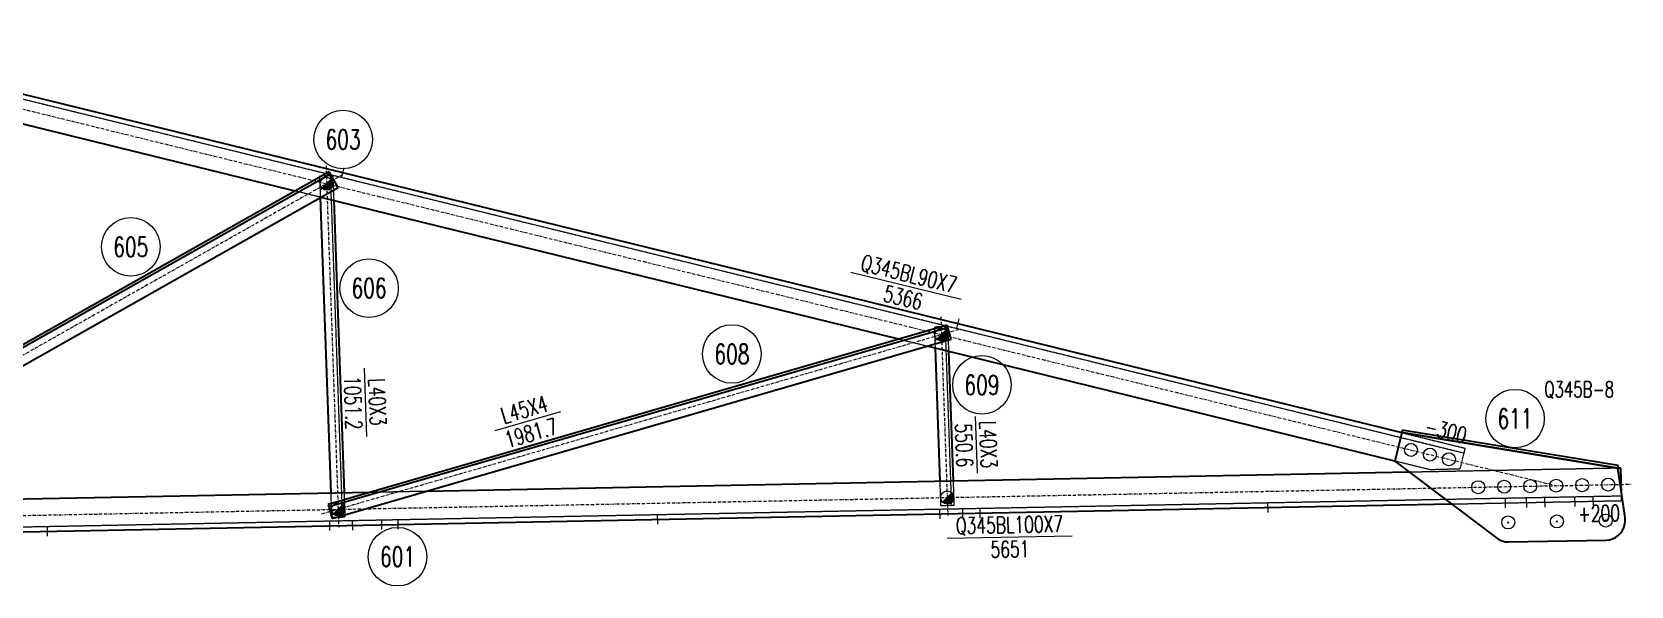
# Model space of a CAD drawing. Extents: x 200306 to 244369, y -126880 to -87343.
# Drawn here: x 232443 to 237361, y -91859 to -90157 of the extents above; entities that cross this region are included whole.
import ezdxf
from ezdxf.enums import TextEntityAlignment as Align

# ---------------------------------------------------------------- set-up
doc = ezdxf.new("R2010")
doc.units = 0
doc.header["$MEASUREMENT"] = 0
doc.linetypes.add('Dash', pattern=[2.75, 2, -0.75])
doc.linetypes.add('DashDot', pattern=[15.6, 9, -3, 0.6, -3])
doc.layers.get('0').update_dxf_attribs({"linetype": 'CONTINUOUS', "lineweight": 25})
doc.styles.get("Standard").update_dxf_attribs({"font": 'simplex.shx', "width": 0.7, "height": 3, "bigfont": 'gbhzfs.shx'})

# ---------------------------------------------------------------- blocks, each defined once
blk = doc.blocks.new('M16X50S')
at = {"color": 3, "linetype": 'Continuous', "lineweight": 13}
blk.add_line((-1, -1), (1, 1), dxfattribs=at)
blk.add_circle((0, 0), 1, dxfattribs=at)
for radius in [0.9, 0.8, 0.7, 0.6, 0.5, 0.4, 0.3, 0.2, 0.1]:
    blk.add_arc((0, 0), radius, 225, 45, dxfattribs=at)
blk = doc.blocks.new('M16X40S')
at = {"color": 3, "linetype": 'Continuous', "lineweight": 13}
blk.add_line((-0.707, -0.707), (0.707, 0.707), dxfattribs=at)
blk.add_circle((0, 0), 1, dxfattribs=at)
for radius in [0.9, 0.8, 0.7, 0.6, 0.5, 0.4, 0.3, 0.2, 0.1]:
    blk.add_arc((0, 0), radius, 225, 45, dxfattribs=at)
blk = doc.blocks.new('M20X45S')
at = {"color": 3, "linetype": 'Continuous', "lineweight": 13}
blk.add_circle((0, 0), 1, dxfattribs=at)
blk = doc.blocks.new('DefaultBolt')
at = {"color": 3, "linetype": 'Continuous', "lineweight": 13}
for p, q in [((-0.1, -0.1), (0.1, 0.1)), ((0.1, -0.1), (-0.1, 0.1))]:
    blk.add_line(p, q, dxfattribs=at)
blk.add_circle((0, 0), 1, dxfattribs=at)

msp = doc.modelspace()

# ---------------------------------------------------------------- linework, layer by layer
at = {"color": 2, "linetype": 'DashDot', "lineweight": 15}
for p, q in [((231458.74238, -90159.46701), (237131.52649, -91551.21697)), ((233347.73385, -90568.42045), (233386.84546, -91678.9059)), ((233397.57331, -90596.35935), (231511.6364, -91660.30938)), ((235238.66188, -91032.33717), (235260.15367, -91642.54443)), ((235293.43354, -91072.02114), (233332.07445, -91639.21919)), ((231511.60139, -91660.30155), (237361.48268, -91546.75339))]:
    msp.add_line(p, q, dxfattribs=at)
at = {"color": 1, "linetype": 'Dash', "lineweight": 20}
for p, q in [((231635.85027, -90172.02865), (236847.3151, -91450.59943)), ((233328.8022, -90599.10583), (233368.77741, -90597.69789)), ((233331.15739, -90665.97624), (233328.8022, -90599.10583)), ((233360.78237, -90597.97948), (233397.78207, -91648.50211)), ((233368.77741, -90597.69789), (233371.50264, -90675.07445)), ((233332.1457, -90665.41869), (233252.71668, -90645.93172)), ((235219.73023, -91063.02255), (235259.70545, -91061.61461)), ((235222.05702, -91129.0859), (235219.73023, -91063.02255)), ((235251.71041, -91061.8962), (235271.09027, -91612.14063)), ((235259.70545, -91061.61461), (235262.43068, -91138.9911)), ((235196.75936, -91122.87943), (235109.12281, -91101.37884)), ((236656.64949, -91388.37706), (236850.88918, -91436.03145)), ((236743.97924, -91502.47138), (236635.20501, -91475.78492)), ((236850.88918, -91436.03145), (236835.16323, -91500.13055)), ((237320.51982, -91497.53908), (236680.39921, -91509.96403)), ((236835.16323, -91500.13055), (236743.97924, -91502.47138)), ((233365.8019, -91649.62846), (233363.15067, -91574.35294)), ((233403.14813, -91573.57657), (233405.77711, -91648.22052)), ((233655.17409, -91568.68467), (233481.53416, -91572.05508)), ((235239.1101, -91613.26699), (235236.45886, -91537.9914)), ((235276.45632, -91537.21504), (235279.08531, -91611.85905)), ((237332.45866, -91597.32618), (237332.03341, -91575.4176)), ((231682.24861, -91691.99582), (237332.16756, -91582.329)), ((235279.08531, -91611.85905), (235239.1101, -91613.26699)), ((236809.34221, -91607.48004), (237332.45866, -91597.32618)), ((233405.77711, -91648.22052), (233365.8019, -91649.62846))]:
    msp.add_line(p, q, dxfattribs=at)
at = {"color": 7, "linetype": 'Continuous', "lineweight": 30}
for p, q in [((233361.61752, -90593.68064), (231676.00165, -91544.61969)), ((235260.44735, -91065.94567), (233356.72654, -91616.47552))]:
    msp.add_line(p, q, dxfattribs=at)
at = {"color": 7, "linetype": 'Continuous', "lineweight": 13}
for p, q in [((234961.6449, -90895.30371), (235301.56437, -90978.6989)), ((233464.70157, -91190.47149), (233472.09324, -91400.34136)), ((234069.10946, -91324.06327), (233867.37548, -91382.40196)), ((235344.499, -91338.35856), (235350.65877, -91513.25011)), ((235258.1441, -91712.60345), (235643.07159, -91705.13187))]:
    msp.add_line(p, q, dxfattribs=at)
at = {"color": 7, "linetype": 'Continuous', "lineweight": 30}
for points in [[(231639.42435, -90157.46067), (236656.64949, -91388.37706)], [(233252.71668, -90645.93172), (231632.54785, -90248.44262)], [(233357.68674, -90586.71294), (231672.07087, -91537.65199)], [(233385.20222, -90635.48688), (233357.68674, -90586.71294)], [(231699.58635, -91586.42593), (233385.20222, -90635.48688)], [(233363.15067, -91574.35294), (233331.15739, -90665.97624)], [(235109.12281, -91101.37884), (233332.1457, -90665.41869)], [(233371.50264, -90675.07445), (233403.14813, -91573.57657)], [(235258.22492, -91058.26056), (233354.50412, -91608.79042)], [(235270.72607, -91101.48927), (235258.22492, -91058.26056)], [(233367.00526, -91652.01913), (235270.72607, -91101.48927)], [(236635.20501, -91475.78492), (235196.75936, -91122.87943)], [(235236.45886, -91537.9914), (235222.05702, -91129.0859)], [(235262.43068, -91138.9911), (235276.45632, -91537.21504)], [(236656.64949, -91388.37706), (236635.20501, -91475.78492)], [(236657.94752, -91380.48307), (236656.64949, -91388.37706)], [(237320.51982, -91497.53908), (236656.64949, -91388.37706)], [(236656.64949, -91388.37706), (237320.51982, -91497.53908)], [(237321.81785, -91489.64509), (236657.94752, -91380.48307)], [(236635.20501, -91475.78492), (236947.49711, -91711.96275)], [(236680.39921, -91509.96403), (233655.17409, -91568.68467)], [(237320.51982, -91497.53908), (237321.81785, -91489.64509)], [(237330.51799, -91497.34501), (237320.51982, -91497.53908)], [(237342.98728, -91649.51017), (237320.51982, -91497.53908)], [(237332.03341, -91575.4176), (237330.51799, -91497.34501)], [(233481.53416, -91572.05508), (231680.59904, -91607.01183)], [(231682.53971, -91706.993), (236809.34221, -91607.48004)], [(233354.50412, -91608.79042), (233367.00526, -91652.01913)], [(237339.72954, -91679.57166), (237342.52007, -91669.78497)], [(237342.52007, -91669.78497), (237343.6165, -91659.66746)], [(237343.6165, -91659.66746), (237342.98728, -91649.51017)], [(236947.49711, -91711.96275), (236955.94091, -91717.30541)], [(236955.94091, -91717.30541), (236965.15427, -91721.17268)], [(236965.15427, -91721.17268), (236974.88167, -91723.4573)], [(236974.88167, -91723.4573), (236984.85332, -91724.09592)], [(236984.85332, -91724.09592), (237284.79682, -91718.27391)], [(237284.79682, -91718.27391), (237294.91826, -91717.21424)], [(237294.91826, -91717.21424), (237304.71502, -91714.45927)], [(237304.71502, -91714.45927), (237313.90526, -91710.08825)], [(237313.90526, -91710.08825), (237322.2246, -91704.22695)], [(237322.2246, -91704.22695), (237329.43371, -91697.04398)], [(237329.43371, -91697.04398), (237335.32519, -91688.74598)], [(237335.32519, -91688.74598), (237339.72954, -91679.57166)]]:
    msp.add_lwpolyline(points, dxfattribs=at)
at = {"color": 3, "linetype": 'Continuous', "lineweight": 20}
for points in [[(233402.81467, -90574.64263), (233395.66651, -90603.77859)], [(235293.74286, -91038.55933), (235286.5947, -91067.69528)], [(235236.58554, -91653.0106), (235236.00334, -91623.01625)], [(235306.57235, -91651.65214), (235305.99015, -91621.65778)], [(235359.88721, -91650.61728), (235359.30501, -91620.62293)], [(236245.00161, -91633.43691), (236244.41941, -91603.44256)], [(236975.80348, -91619.2518), (236975.22128, -91589.25745)], [(237040.79124, -91617.99037), (237040.20904, -91587.99602)], [(237097.24719, -91616.89454), (237096.66499, -91586.90019)], [(237189.62966, -91615.10136), (237189.04746, -91585.10701)], [(237246.08561, -91614.00553), (237245.50341, -91584.01118)], [(233359.72698, -91689.44106), (233359.14478, -91659.4467)], [(233429.7138, -91688.08259), (233429.1316, -91658.08824)], [(233519.69685, -91686.33599), (233519.11465, -91656.34164)], [(233569.68744, -91685.36565), (233569.10524, -91655.3713)], [(234368.14306, -91669.86736), (234367.56086, -91639.87301)], [(232491.28452, -91706.29781), (232490.70232, -91676.30346)]]:
    msp.add_lwpolyline(points, dxfattribs=at)
at = {"color": 7, "linetype": 'Continuous', "lineweight": 13}
for centre in [(233400.16822, -90487.50228), (232747.17133, -90817.46724), (233480.0493, -90944.38745), (234596.1488, -91146.66735), (235365.10406, -91241.54475), (237004.64779, -91345.26991), (233567.76729, -91769.41875)]:
    msp.add_circle(centre, 90, dxfattribs=at)

# ---------------------------------------------------------------- block references
at = {"color": 3, "linetype": 'Continuous', "lineweight": 13, "xscale": 20, "yscale": 20, "zscale": 20}
for name, p in [('M16X50S', (233349.67081, -90623.38376)), ('M16X50S', (235240.59845, -91087.30032)), ('M20X45S', (236684.77519, -91441.61187)), ('M20X45S', (236743.0471, -91455.90819)), ('M20X45S', (236801.31901, -91470.2045)), ('M16X40S', (235258.21774, -91587.57847)), ('M20X45S', (236891.57114, -91555.87453)), ('M20X45S', (236971.55607, -91554.322)), ('M20X45S', (237051.541, -91552.76947)), ('M20X45S', (237131.52594, -91551.21693)), ('M20X45S', (237211.51087, -91549.6644)), ('M20X45S', (237291.4958, -91548.11186)), ('M16X50S', (233384.90954, -91623.94001)), ('DefaultBolt', (236983.68892, -91664.10722)), ('DefaultBolt', (237133.66067, -91661.19621)), ('DefaultBolt', (237283.63242, -91658.28521))]:
    msp.add_blockref(name, p, dxfattribs=at)

# ---------------------------------------------------------------- texts
at = {"color": 7, "linetype": 'Continuous', "lineweight": 13, "width": 0.7}
for s, p in [('603', (233400.16822, -90487.50228)), ('605', (232747.17133, -90817.46724)), ('606', (233480.0493, -90944.38745)), ('608', (234596.1488, -91146.66735)), ('609', (235365.10406, -91241.54475)), ('611', (237004.64779, -91345.26991)), ('601', (233567.76729, -91769.41875))]:
    msp.add_text(s, height=60, dxfattribs=at).set_placement(p, align=Align.MIDDLE_CENTER)
for s, rotation, p in [('Q345BL90X7', 346.21542705, (235140.53984, -90900.58136)), ('5366', 346.21542705, (235122.66944, -90973.42125)), ('1051.2', 272.01713925, (233430.92064, -91296.72637)), ('L40X3', 272.01713925, (233505.87417, -91294.08649)), ('L45X4', 16.12914137, (233957.82485, -91317.20869)), ('1981.7', 16.12914137, (233978.6601, -91389.25654)), ('550.6', 272.01715031, (235310.10212, -91427.12428)), ('L40X3', 272.01715031, (235385.05565, -91424.48439)), ('-300', 346.21542705, (236791.84049, -91382.93247)), ('+200', 1.11199061, (237263.19959, -91636.17758)), ('Q345BL100X7', 1.11199061, (235449.88009, -91671.37472)), ('5651', 1.11199061, (235451.33559, -91746.3606))]:
    msp.add_text(s, height=50, rotation=rotation, dxfattribs=at).set_placement(p, align=Align.MIDDLE_CENTER)
msp.add_text('Q345B-8', height=48, dxfattribs=at).set_placement((237094.64779, -91255.26991), align=Align.MIDDLE_LEFT)

doc.saveas('drawing.dxf')
